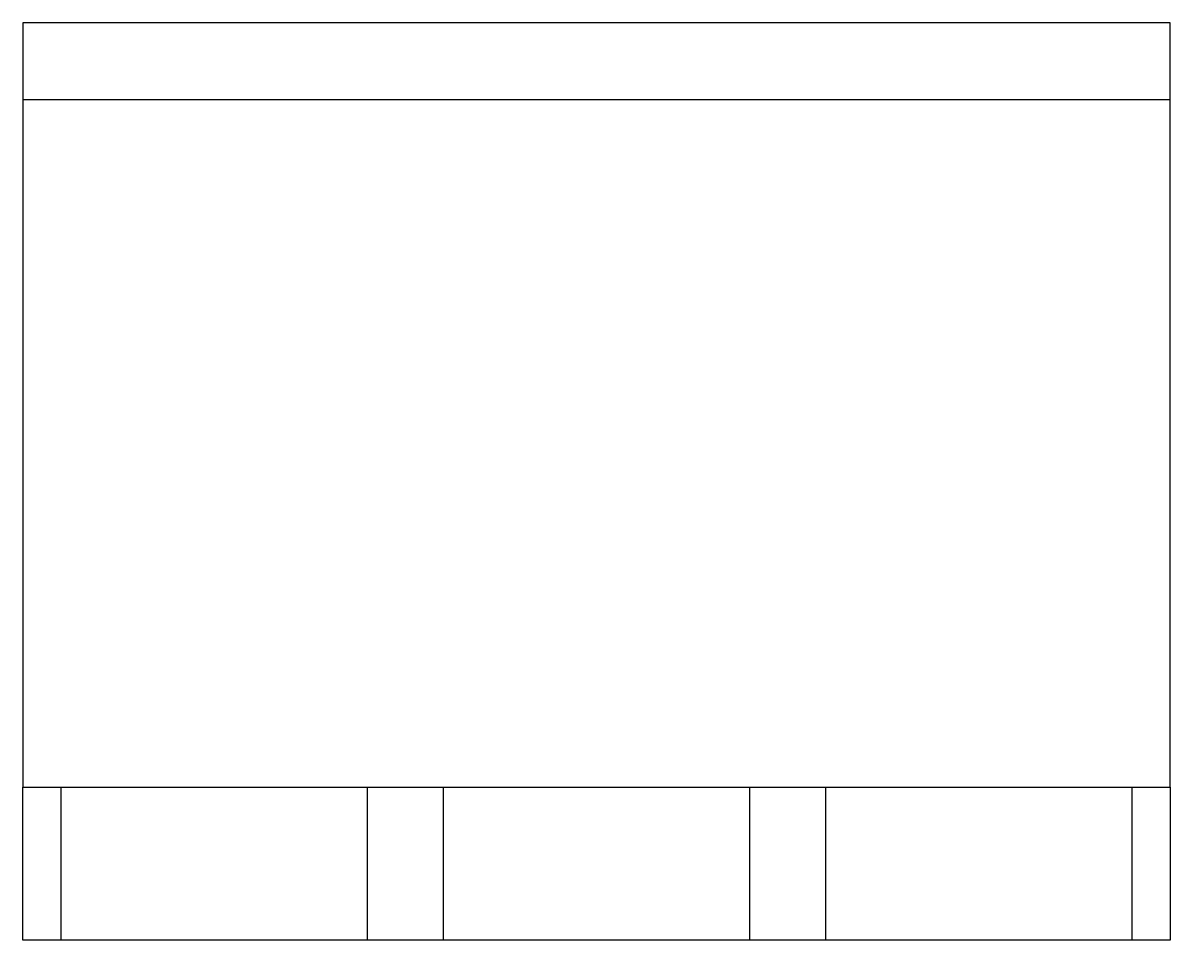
# Model space of a CAD drawing. Header units: millimetres. Extents: x -2.5 to 12.5, y -7 to 5.
import ezdxf

# ---------------------------------------------------------------- set-up
doc = ezdxf.new("R2010")
doc.units = ezdxf.units.MM
doc.layers.get('0').update_dxf_attribs({"color": 13, "true_color": 0xff5454})

msp = doc.modelspace()

# ---------------------------------------------------------------- linework, layer by layer
for p, q in [((-2.5, 5), (-2.5, 4)), ((12.5, 5), (-2.5, 5)), ((12.5, 4), (12.5, 5)), ((-2.5, 4), (-2.5, -5)), ((-2.5, 4), (12.5, 4)), ((12.5, -5), (12.5, 4)), ((-2.5, -5), (-2, -5)), ((-2.5, -7), (-2.5, -5)), ((-2, -7), (-2, -5)), ((-2, -5), (2, -5)), ((2, -5), (2, -7)), ((2, -5), (3, -5)), ((3, -7), (3, -5)), ((3, -5), (7, -5)), ((7, -5), (7, -7)), ((7, -5), (8, -5)), ((8, -7), (8, -5)), ((8, -5), (12, -5)), ((12, -5), (12, -7)), ((12, -5), (12.5, -5)), ((12.5, -5), (12.5, -7)), ((-2, -7), (-2.5, -7)), ((2, -7), (-2, -7)), ((3, -7), (2, -7)), ((7, -7), (3, -7)), ((8, -7), (7, -7)), ((12, -7), (8, -7)), ((12.5, -7), (12, -7))]:
    msp.add_line(p, q)

doc.saveas('drawing.dxf')
